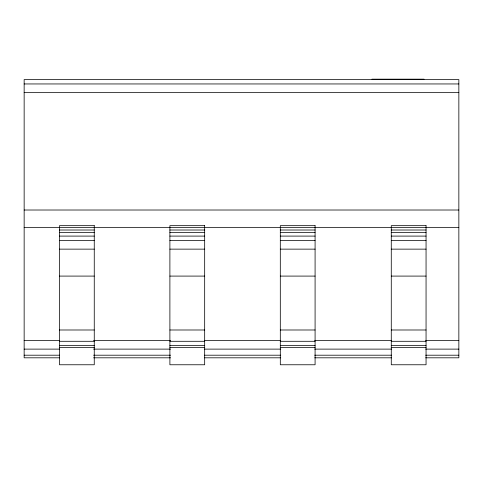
<?xml version="1.0" encoding="UTF-8"?>
<svg xmlns="http://www.w3.org/2000/svg" width="483" height="483" viewBox="0 0 483 483"><rect width="100%" height="100%" fill="white"/><g stroke="black" fill="none" stroke-linecap="round" stroke-linejoin="round"><path stroke-width="0.72" d="M371.91 79.17L424.074 79.17M24.15 83.951L458.85 83.951M24.15 92.645L458.85 92.645M24.15 210.014L458.85 210.014M24.15 227.402L458.85 227.402M59.481 230.011L94.257 230.011M169.895 230.011L204.671 230.011M280.309 230.011L315.085 230.011M391.278 230.011L426.054 230.011M59.481 232.619L94.257 232.619M169.895 232.619L204.671 232.619M280.309 232.619L315.085 232.619M391.278 232.619L426.054 232.619M59.481 236.096L94.257 236.096M169.895 236.096L204.671 236.096M280.309 236.096L315.085 236.096M391.278 236.096L426.054 236.096M59.481 240.443L94.257 240.443M169.895 240.443L204.671 240.443M280.309 240.443L315.085 240.443M391.278 240.443L426.054 240.443M59.481 249.137L94.257 249.137M169.895 249.137L204.671 249.137M280.309 249.137L315.085 249.137M391.278 249.137L426.054 249.137M59.481 276.089L94.257 276.089M169.895 276.089L204.671 276.089M280.309 276.089L315.085 276.089M391.278 276.089L426.054 276.089M59.481 329.992L94.257 329.992M169.895 329.992L204.671 329.992M280.309 329.992L315.085 329.992M391.278 329.992L426.054 329.992M24.15 340.424L59.62 340.424M93.581 340.424L170.559 340.424M204.52 340.424L280.744 340.424M314.705 340.424L391.683 340.424M425.644 340.424L458.85 340.424M59.481 341.294L94.257 341.294M169.895 341.294L204.671 341.294M280.309 341.294L315.085 341.294M391.278 341.294L426.054 341.294M59.481 345.641L94.257 345.641M169.895 345.641L204.671 345.641M280.309 345.641L315.085 345.641M391.278 345.641L426.054 345.641M59.481 347.38L94.257 347.38M169.895 347.38L204.671 347.38M280.309 347.38L315.085 347.38M391.278 347.38L426.054 347.38M24.15 349.118L59.62 349.118M93.581 349.118L170.559 349.118M204.52 349.118L280.744 349.118M314.705 349.118L391.683 349.118M425.644 349.118L458.85 349.118M24.15 355.204L59.62 355.204M93.581 355.204L170.559 355.204M204.52 355.204L280.744 355.204M314.705 355.204L391.683 355.204M425.644 355.204L458.85 355.204M59.62 357.812L24.15 357.812L24.15 79.604L458.85 79.604L458.85 357.812L425.644 357.812M93.581 357.812L170.559 357.812M204.52 357.812L280.744 357.812M314.705 357.812L391.683 357.812M94.257 225.664L59.481 225.664L59.481 364.768L94.257 364.768L94.257 225.664M204.671 225.664L169.895 225.664L169.895 364.768L204.671 364.768L204.671 225.664M315.085 225.664L280.309 225.664L280.309 364.768L315.085 364.768L315.085 225.664M426.054 225.664L391.278 225.664L391.278 364.768L426.054 364.768L426.054 225.664"/></g></svg>
